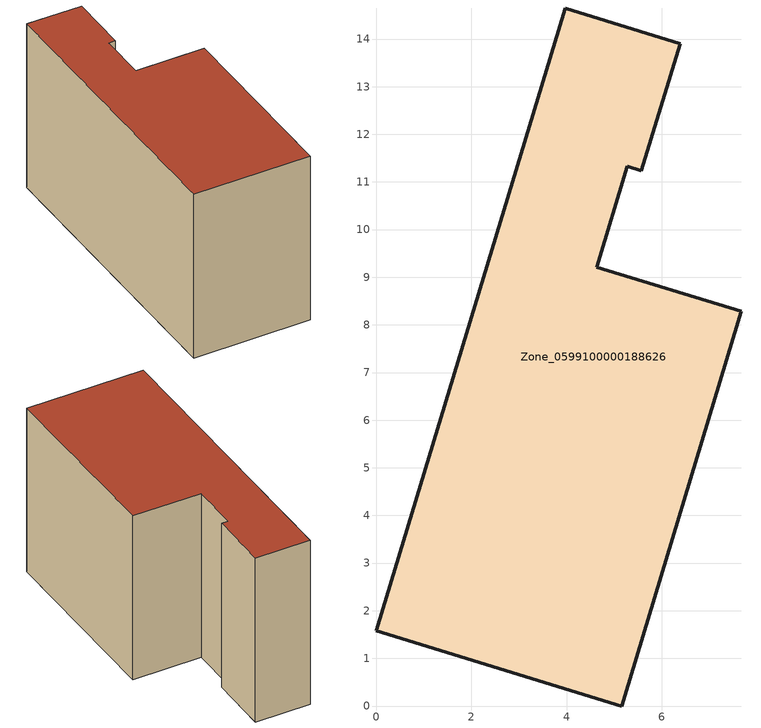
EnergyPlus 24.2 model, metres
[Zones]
Zone_0599100000188626
 floor ground (C_G): 0,1.58 3.97,14.65 6.39,13.9 5.57,11.24 5.27,11.33 4.63,9.21 7.67,8.28 5.16,0 z0
 wall outside (C_F): 3.97,14.65 0,1.58 5.16,0 7.67,8.28 4.63,9.21 5.27,11.33 5.57,11.24 6.39,13.9 3.97,14.65 z0:8.12
 roof outside (C_R): 5.57,11.24 6.39,13.9 3.97,14.65 0,1.58 5.16,0 7.67,8.28 4.63,9.21 5.27,11.33 z8.12
[BUILDING]
Pand.0599100000188626: North Axis=0; Terrain=City; Loads Convergence Tolerance Value=0.04; Temperature Convergence Tolerance Value=0.4; Solar Distribution=FullExterior; Maximum Number of Warmup Days=25; Minimum Number of Warmup Days=1
[Site:Location]
Rotterdam.The.Hague.AP_ZH_NLD Design_Conditions: Latitude=51.96; Longitude=4.45; Time Zone=1; Elevation=-4.5
[SITE:GROUNDTEMPERATURE:BUILDINGSURFACE]
18, 18, 18, 18, 18, 18, 18, 18, 18, 18, 18, 18
[MATERIAL] Thermal Absorptance=0.9; Solar Absorptance=0.7; Visible Absorptance=0.7
Name | Roughness | Thickness | Conductivity | Density | Specific Heat
G.TI.1975-1991 | MediumSmooth | 0.15 | 0.288461 | 540 | 1210
F.TI.1975-1991 | Rough | 0.3 | 0.230769 | 1920 | 840
R.TI.1975-1991 | MediumRough | 0.2 | 0.153846 | 1500 | 1000
[CONSTRUCTION]
C_G: G.TI.1975-1991
C_F: F.TI.1975-1991
C_R: R.TI.1975-1991
[ZONE]
Zone_0599100000188626: Type=1; Multiplier=1; Ceiling Height=Autocalculate; Volume=Autocalculate; Floor Area=autocalculate; Part of Total Floor Area=Yes
[ZONEINFILTRATION:DESIGNFLOWRATE]
Infil_Zone_0599100000188626: Zone or ZoneList or Space or SpaceList=Zone_0599100000188626; Schedule=AlwaysOn; Design Flow Rate Calculation Method=Flow/Area; Flow Rate per Floor Area=0.003; Constant Term Coefficient=1; Temperature Term Coefficient=0; Velocity Term Coefficient=0; Velocity Squared Term Coefficient=0
[HVACTEMPLATE:ZONE:IDEALLOADSAIRSYSTEM]
Zone_0599100000188626: Maximum Heating Supply Air Temperature=50; Minimum Cooling Supply Air Temperature=13; Maximum Heating Supply Air Humidity Ratio=0.0156; Minimum Cooling Supply Air Humidity Ratio=0.0077; Heating Limit=NoLimit; Cooling Limit=NoLimit; Dehumidification Control Type=ConstantSensibleHeatRatio; Cooling Sensible Heat Ratio=0.7; Dehumidification Setpoint=60; Humidification Control Type=None; Humidification Setpoint=30; Outdoor Air Method=None; Outdoor Air Flow Rate per Person=0.00944; Outdoor Air Flow Rate per Zone Floor Area=0; Outdoor Air Flow Rate per Zone=0; Demand Controlled Ventilation Type=None; Outdoor Air Economizer Type=NoEconomizer; Heat Recovery Type=None; Sensible Heat Recovery Effectiveness=0.7; Latent Heat Recovery Effectiveness=0.65
[ZONECONTROL:THERMOSTAT]
ThermostatControl_Zone_0599100000188626: Zone or ZoneList=Zone_0599100000188626; Control Type Schedule=DualSetpointControlType; Control 1=Thermostat_Zone_0599100000188626; Temperature Difference Between Cutout And Setpoint=0
[THERMOSTATSETPOINT:DUALSETPOINT]
Thermostat_Zone_0599100000188626: Heating Setpoint Temperature Schedule=HeatingSetpoint_Zone_0599100000188626; Cooling Setpoint Temperature Schedule=CoolingSetpoint_Zone_0599100000188626
[SCHEDULE:COMPACT]
HeatingSetpoint_Zone_0599100000188626: Through: 12/31, For: AllDays, Until: 24:00, 21
CoolingSetpoint_Zone_0599100000188626: Through: 12/31, For: AllDays, Until: 24:00, 24
DualSetpointControlType: Through: 12/31, For: AllDays, Until: 24:00, 4
AlwaysOn: Through: 12/31, For: AllDays, Until: 24:00, 1
